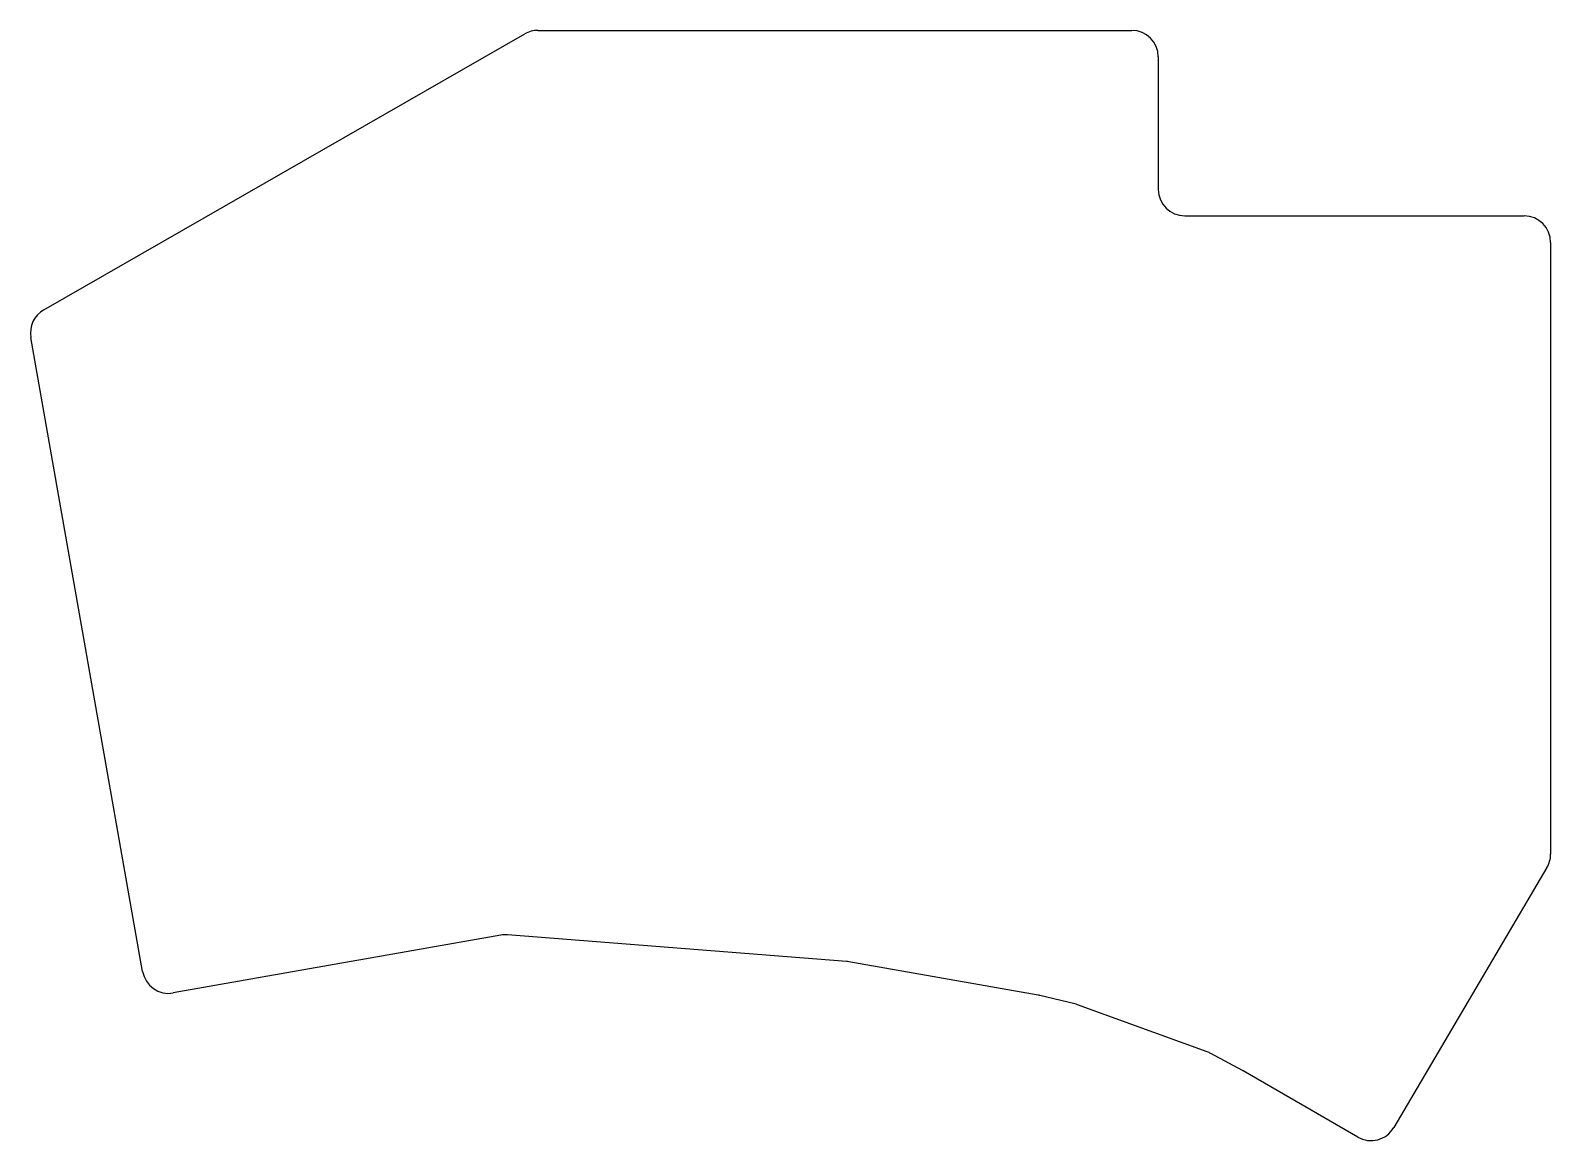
# Model space of a CAD drawing. Header units: millimetres. Extents: x 78 to 250, y -178 to -53.
import ezdxf

# ---------------------------------------------------------------- set-up
doc = ezdxf.new("R2010")
doc.units = ezdxf.units.MM

msp = doc.modelspace()

# ---------------------------------------------------------------- linework, layer by layer
for p, q in [((79.27, -84.39), (133.72, -53.14)), ((135.21, -52.74), (202.41, -52.74)), ((205.41, -55.74), (205.41, -70.74)), ((208.41, -73.74), (246.81, -73.74)), ((249.81, -76.74), (249.81, -146.02)), ((90.47, -159.3), (77.81, -87.51)), ((249.4, -147.54), (232.07, -176.97)), ((130.99, -155.2), (93.94, -161.73)), ((170.11, -158.16), (131.75, -155.16)), ((191.83, -161.97), (170.4, -158.2)), ((195.96, -162.97), (192.02, -162.01)), ((210.95, -168.41), (196.28, -163.07)), ((214.93, -170.52), (211.35, -168.59)), ((227.98, -178.05), (215.01, -170.56))]:
    msp.add_line(p, q)
for centre, start, end in [((135.21, -55.74), 90, 119.8537), ((202.41, -55.74), 0, 90), ((208.41, -70.74), 180, 270), ((246.81, -76.74), 0, 90), ((80.77, -86.99), 119.8537, 190), ((246.81, -146.02), 329.5053, 0), ((131.51, -158.15), 85.5314, 100), ((169.88, -161.15), 80, 85.5314), ((93.42, -158.78), 190, 280), ((191.31, -164.93), 76.3171, 80), ((195.25, -165.89), 70, 76.3171), ((209.93, -171.23), 61.6985, 70), ((213.51, -173.16), 60, 61.6985), ((229.48, -175.45), 240, 329.5053)]:
    msp.add_arc(centre, 3, start, end)

doc.saveas('drawing.dxf')
